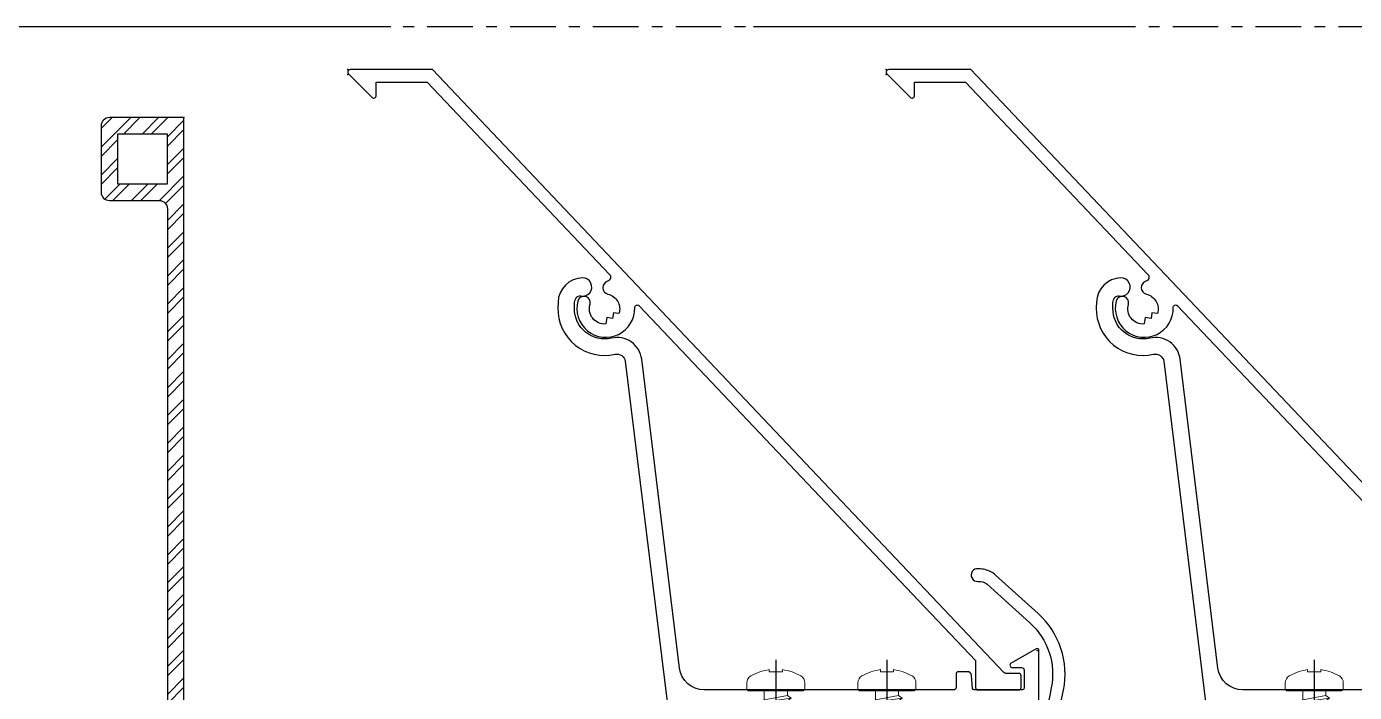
# Model space of a CAD drawing. Header units: millimetres. Extents: x -4391136 to -1798569, y -886572 to -291056.
# Drawn here: x -2453000.5 to -2452840.2, y -383291.3 to -383210.9 of the extents above; entities that cross this region are included whole.
import ezdxf
from ezdxf.enums import TextEntityAlignment as Align

# ---------------------------------------------------------------- set-up
doc = ezdxf.new("R2010")
doc.units = ezdxf.units.MM
for name, pattern in [('CENTER', [50.800000000000004, 31.75, -6.35, 6.35, -6.35]), ('TA_GL_000.70000', [1.925, 0.7, -0.175, 0.175, -0.175, 0.7]), ('Xref-C-1-PP17-AR-2214-01-B$0$DPA_Grid _ Level 100', [10, 5.5, -1.6, 1.3, -1.6])]:
    doc.linetypes.add(name, pattern=pattern)
for name, color, linetype, plot in [('000 - 0_HIDE_OBJ_FRAMING_DEF_DIMS', 7, 'Continuous', False), ('010 - ASPG_EXTR_DEF_SUB', 7, 'Continuous', False), ('010 - ASPG_FRAMING_DEF_SUB', 7, 'Continuous', False)]:
    doc.layers.add(name, color=color, linetype=linetype, plot=plot)
for name, color, linetype in [('000 - 0_SYM_DWG_GRID-BUBBLE_MAIN_COLOR_1', 7, 'Continuous'), ('000 - 0_SYM_DWG_GRIDLINE_MAIN_COLOR_251', 7, 'Continuous'), ('000 - GRID', 7, 'CENTER'), ('010 - ASPG_ACCESSORIES_MAIN_COLOR_1', 7, 'Continuous'), ('010 - ASPG_EXTR_MAIN_COLOR_2', 7, 'Continuous'), ('010 - ASPG_FRAMING_CUT_COLOR_4', 7, 'Continuous'), ('010 - ASPG_FRAMING_HATCH_', 7, 'Continuous'), ('010 - ASPG_FRAMING_SUB_COLOR_2', 7, 'Continuous'), ('_PP-Dim', 7, 'Continuous'), ('Center Line', 7, 'CENTER')]:
    doc.layers.add(name, color=color, linetype=linetype)
doc.layers.add('SCREW', color=7, linetype='Continuous', lineweight=5)
doc.styles.add('Arial', font='arial.ttf', dxfattribs={"height": 1500})
doc.styles.add('TA', font='', dxfattribs={"height": 4.5})
doc.styles.get('TA').set_extended_font_data('Cordia New')

# ---------------------------------------------------------------- blocks, each defined once
blk = doc.blocks.new('*U1277')
at = {"layer": '000 - 0_SYM_DWG_GRIDLINE_MAIN_COLOR_251', "color": 7, "linetype": 'ByBlock', "ltscale": 5}
blk.add_line((29.9999999999998, 0), (-560.4999999999969, 6.311186212045594e-14), dxfattribs=at)
at = {"color": 7, "style": 'TA', "flags": 1}
blk.add_attdef('LOCATION', (5.999999999999999, -6.000000000000001), '', height=4.5, rotation=270, dxfattribs=at)
at = {"layer": '000 - 0_SYM_DWG_GRID-BUBBLE_MAIN_COLOR_1', "color": 7, "style": 'Arial'}
blk.add_attdef('GRID-HEAD', text='', height=4.000000000000002, rotation=179.9999999999913, dxfattribs=at).set_placement((73.74999998541176, -3.552713678800501e-15), align=Align.MIDDLE_CENTER)
blk = doc.blocks.new('W-1-PP17-ENT2_REV00_20260526-152343_LOPF_MAIN_DIMS')
at = {"layer": '000 - GRID', "color": 7, "linetype": 'TA_GL_000.70000', "xscale": 50.00000000000036, "yscale": 50.00000000000036, "zscale": 50.00000000000036, "rotation": 180}
blk.add_blockref('*U1277', (-26525, 5.820766091346741e-11), dxfattribs=at)
blk = doc.blocks.new('W-1-PP17-ENT2_REV00_20260526-152612_EX_LOPF-1')
at = {"layer": '000 - 0_HIDE_OBJ_FRAMING_DEF_DIMS', "color": 7, "linetype": 'Xref-C-1-PP17-AR-2214-01-B$0$DPA_Grid _ Level 100'}
blk.add_line((-29475.61840735516, 4.074536263942719e-10), (7016.002662105951, 4.074536263942719e-10), dxfattribs=at)
blk = doc.blocks.new('000_ASPG_TYP_FILES_FRAMING_EXTR_BREAKLINE_TYPE_2')
at = {"layer": '010 - ASPG_FRAMING_HATCH_', "transparency": 33554585}
h = blk.add_hatch(dxfattribs=at)
h.set_pattern_fill('ANSI32', scale=0.25)
h.set_pattern_definition([(45, (0, 0), (-1.683798022700467, 1.683798022700467), []), (45, (1.1225325, 0), (-1.683798022700467, 1.683798022700467), [])])
h.paths.add_polyline_path([(131.0000000002328, 91.00000000058208, 0.4142135623730951), (132.0000000003492, 90.00000000046566), (140.0000000002328, 90.00000000046566, 0.4142135623730951), (141.0000000002328, 91.00000000046566), (141.0000000002328, 100.0000000004657), (2.000000000465661, 100.0000000004657), (2.000000000465661, 125.0000000004657), (4.656612873077393e-10, 125.0000000004657), (4.656612873077393e-10, 99.00000000046566, 0.4142135623730951), (1.000000000465661, 98.00000000046566), (63.00000000023283, 98.00000000046566, -0.414213562373093), (64.00000000023283, 97.00000000046566), (64.00000000023277, 3, -0.4142135623730951), (63.00000000023277, 2), (4.655476004700176e-10, 2), (-5.684341886080801e-14, 0), (141.0000000002328, -6.05359673500061e-09), (141.0000000002328, 8.99999999650754, 0.4142135623730951), (140.0000000002328, 9.99999999650754), (132.0000000003492, 9.99999999650754, 0.4142135623730951), (131.0000000002328, 8.999999996391125), (131.0000000002328, 3, -0.4142135623730951), (130.0000000002328, 2), (67.00000000034919, 2, -0.4142135623730951), (66.00000000023277, 3.000000000116415), (66.00000000023283, 97.00000000034925, -0.4142135623730951), (67.00000000034925, 98.00000000046566), (130.0000000002328, 98.00000000046566, -0.414213562373095), (131.0000000002328, 97.00000000046566)])
h.paths.add_polyline_path([(133.0000000002328, 92.00000000372529), (133.0000000002328, 98.00000000046566), (139.0000000004657, 98.00000000046566), (139.0000000004657, 92.00000000372529)], flags=16)
h.paths.add_polyline_path([(133.0000000002328, 7.999999996740371), (139.0000000004656, 7.999999996740371), (139.0000000004656, 2), (133.0000000002328, 2)], flags=16)
at = {"layer": '010 - ASPG_FRAMING_HATCH_'}
h = blk.add_hatch(dxfattribs=at)
h.set_pattern_fill('ANSI37', scale=0.5954980955866349, angle=-90.00000000000001)
h.set_pattern_definition([(314.9999999999999, (1257419.492862034, -519971.6224064051), (1.336931354494228, 1.336931354494224), []), (44.99999999999984, (1257419.492862034, -519971.6224064051), (-1.336931354494223, 1.336931354494228), [])])
edge = h.paths.add_edge_path()
edge.add_ellipse((57.77220869682924, 105.0000000013979), major_axis=(-3.509070088518285e-14, -4.999999999272404), ratio=0.6444816938462435, start_angle=0, end_angle=180)
edge.add_line((57.7722086968293, 110.0000000004666), (62.00000000013239, 110.0000000004666))
edge.add_arc((62.00000000012511, 110.3000000005204), 0.3000000000538421, -89.99999999861039, -1.389609784768862e-09)
edge.add_line((62.30000000017895, 110.3000000005131), (62.30000000017895, 111.0000000004666))
edge.add_line((62.30000000017895, 111.0000000004666), (61.80000000017895, 111.5000000006994))
edge.add_line((61.80000000017895, 111.5000000006994), (62.30000000017895, 112.0000000004666))
edge.add_line((62.3000000001789, 112.0000000004666), (61.8000000001789, 112.5000000006994))
edge.add_line((61.8000000001789, 112.5000000006994), (62.3000000001789, 113.0000000004666))
edge.add_line((62.3000000001789, 113.0000000004666), (61.8000000001789, 113.5000000004666))
edge.add_line((61.8000000001789, 113.5000000004666), (62.3000000001789, 114.0000000004666))
edge.add_line((62.3000000001789, 114.0000000004666), (62.3000000001789, 115.0000000004666))
edge.add_line((62.3000000001789, 115.0000000004666), (63.30000000006248, 115.0000000004666))
edge.add_line((63.30000000006248, 115.0000000004666), (63.80000000006248, 115.5000000004666))
edge.add_line((63.80000000006248, 115.5000000004666), (64.30000000006248, 115.0000000004666))
edge.add_line((64.30000000006248, 115.0000000004666), (64.80000000006248, 115.5000000004666))
edge.add_line((64.80000000006248, 115.5000000004666), (65.30000000006248, 115.0000000004666))
edge.add_line((65.30000000006248, 115.0000000004666), (65.80000000006248, 115.5000000004666))
edge.add_line((65.80000000006248, 115.5000000004666), (66.3000000001789, 115.0000000004666))
edge.add_line((66.3000000001789, 115.0000000004666), (67.00000000013233, 115.0000000004666))
edge.add_arc((67.00000000009595, 115.3000000004331), 0.2999999999665306, -89.99999999305201, 1.528565674358258e-08)
edge.add_line((67.30000000006248, 115.3000000005131), (67.30017822621585, 110.0000000004666))
edge.add_arc((77.20009572428614, 105.0000000011651), 11.09091368921486, 153.2037265686182, 206.7962734313818)
edge.add_line((67.30017822621585, 100.0000000018636), (57.77220869682924, 100.0000000018636))
h = blk.add_hatch(dxfattribs=at)
h.set_pattern_fill('ANSI37', scale=0.5954980955866349, angle=-90.00000000000001)
h.set_pattern_definition([(314.9999999999999, (1257419.192862035, -519973.9224064052), (1.336931354494228, 1.336931354494224), []), (44.99999999999984, (1257419.192862035, -519973.9224064052), (-1.336931354494223, 1.336931354494228), [])])
edge = h.paths.add_edge_path()
edge.add_ellipse((11.52796953045714, 105.0000000013979), major_axis=(-3.510345640540481e-14, -4.999999999272404), ratio=0.6444816938462435, start_angle=180, end_angle=360, ccw=False)
edge.add_line((11.52796953045714, 110.0000000004666), (2.000000001098726, 110.0000000004666))
edge.add_arc((-7.899917496811156, 105.0000000013979), 11.09091368915029, -26.79627343179601, 26.796273430967574, ccw=False)
edge.add_line((2.000000001070532, 100.0000000018636), (11.52796953042895, 100.0000000018636))
h = blk.add_hatch(dxfattribs=at)
h.set_pattern_fill('HONEY', scale=0.238199238234654, angle=-90.00000000000001)
h.set_pattern_definition([(270, (1257419.442484037, -519993.9224064052), (0.6549599250656583, -1.134423872092541), [0.7562825813950264, -1.512565162790053]), (29.99999999999978, (1257419.442484037, -519993.9224064052), (0.6549599293588203, 1.134423869613882), [0.7562825813950257, -1.512565162790051]), (329.9999999999998, (1257419.442484037, -519993.9224064052), (1.309919854424478, -2.478657937293614e-09), [-1.512565162790051, 0.7562825813950254])])
edge = h.paths.add_edge_path()
edge.add_ellipse((11.77759153230824, 105.0000000014043), major_axis=(-3.509070088518285e-14, -4.999999999272404), ratio=0.6444816938462435, start_angle=0, end_angle=360, ccw=False)
h = blk.add_hatch(dxfattribs=at)
h.set_pattern_fill('HONEY', scale=0.238199238234654, angle=-90.00000000000001)
h.set_pattern_definition([(270, (1257419.243240032, -519991.6224064051), (0.6549599250656583, -1.134423872092541), [0.7562825813950264, -1.512565162790053]), (29.99999999999978, (1257419.243240032, -519991.6224064051), (0.6549599293588203, 1.134423869613882), [0.7562825813950257, -1.512565162790051]), (329.9999999999998, (1257419.243240032, -519991.6224064051), (1.309919854424478, -2.478657937293614e-09), [-1.512565162790051, 0.7562825813950254])])
edge = h.paths.add_edge_path()
edge.add_ellipse((57.5225866949782, 105.0000000013979), major_axis=(-3.509070088518285e-14, -4.999999999272404), ratio=0.6444816938462435, start_angle=0, end_angle=360)
at = {"color": 7}
blk.add_point((141.0000000002328, 100.0000000004657), dxfattribs=at)
at = {"layer": '010 - ASPG_FRAMING_CUT_COLOR_4', "color": 7}
blk.add_lwpolyline([(-5.684341886080801e-14, 0), (4.656044438888784e-10, 2), (63.00000000023277, 2, 0.4142135623730951), (64.00000000023277, 3), (64.00000000023283, 97.00000000046566, 0.4142135623730951), (63.00000000023283, 98.00000000046566), (1.000000000465661, 98.00000000046566, -0.4142135623730951), (4.656612873077393e-10, 99.00000000046566), (4.656612873077393e-10, 125.0000000004657), (2.000000000465661, 125.0000000004657), (2.000000000465661, 100.0000000004657), (141.0000000002328, 100.0000000004657), (141.0000000002328, 91.00000000046566, -0.4142135623730951), (140.0000000002328, 90.00000000046566), (132.0000000004657, 90.00000000046566, -0.414213562373095), (131.0000000002328, 91.00000000046566), (131.0000000002328, 97.00000000046566, 0.4142135623730951), (130.0000000002328, 98.00000000046566), (67.00000000046566, 98.00000000046566, 0.4142135623730951), (66.00000000023283, 97.00000000046566), (66.00000000023277, 3, 0.4142135623730951), (67.0000000004656, 2), (130.0000000002328, 2, 0.4142135623730951), (131.0000000002328, 3), (131.0000000002328, 8.99999999650754, -0.414213562373095), (132.0000000004656, 9.99999999650754), (140.0000000002328, 9.99999999650754, -0.4142135623730951), (141.0000000002328, 8.99999999650754), (141.0000000002328, 0)], format="xyb", close=True, dxfattribs=at)
for points in [[(139.0000000004657, 98.00000000046566), (139.0000000004657, 92.00000000372529), (133.0000000002328, 92.00000000372529), (133.0000000002328, 98.00000000046566)], [(139.0000000004656, 2), (139.0000000004656, 7.999999996740371), (133.0000000002328, 7.999999996740371), (133.0000000002328, 2)]]:
    blk.add_lwpolyline(points, close=True, dxfattribs=at)
at = {"layer": '010 - ASPG_FRAMING_DEF_SUB', "color": 7, "transparency": 33554457}
blk.add_line((4.656044438888784e-10, 50.00000000023283), (141.0000000002329, 50.00000000023283), dxfattribs=at)
for points in [[(54.30017822621591, 100.0000000018636), (67.30017822621585, 100.0000000018636), (67.30017822621585, 115.5000000004666), (54.30017822621585, 115.5000000004666)], [(2.000000001070532, 100.0000000018636), (15.00000000107053, 100.0000000018699), (15.00000000107053, 110.0000000006767), (2.000000001070532, 110.0000000006703)]]:
    blk.add_lwpolyline(points, close=True, dxfattribs=at)
at = {"layer": '010 - ASPG_FRAMING_SUB_COLOR_2', "color": 7}
for points in [[(57.5225866949782, 100.0000000018636), (67.30017822621585, 100.0000000018636, -0.2381992382621886), (67.30017822621585, 110.0000000004666), (67.30000000006248, 115.3000000005131, -0.4142135624157165), (67.00000000013233, 115.0000000004666), (66.3000000001789, 115.0000000004666), (65.80000000006248, 115.5000000004666), (65.30000000006248, 115.0000000004666), (64.80000000006248, 115.5000000004666), (64.30000000006248, 115.0000000004666), (63.80000000006248, 115.5000000004666), (63.30000000006248, 115.0000000004666), (62.3000000001789, 115.0000000004666), (62.3000000001789, 114.0000000004666), (61.8000000001789, 113.5000000004666), (62.3000000001789, 113.0000000004666), (61.8000000001789, 112.5000000006994), (62.3000000001789, 112.0000000004666), (61.80000000017895, 111.5000000006994), (62.30000000017895, 111.0000000004666), (62.30000000017895, 110.3000000005131, -0.414213562358888), (62.00000000013239, 110.0000000004666), (57.5225866949782, 110.0000000004666)], [(11.77759153219182, 100.0000000018699), (2.000000001070532, 100.0000000018636, 0.2381992382621886), (2.000000001070532, 110.0000000004666), (11.77759153219182, 110.0000000004729)]]:
    blk.add_lwpolyline(points, format="xyb", dxfattribs=at)
at = {"layer": '010 - ASPG_FRAMING_SUB_COLOR_2', "color": 7, "extrusion": (0, 0, -1)}
blk.add_ellipse((11.77759153230824, 105.0000000014043), major_axis=(-3.509070088518285e-14, -4.999999999272404), ratio=0.6444816938462435, dxfattribs=at)
at = {"layer": '010 - ASPG_FRAMING_SUB_COLOR_2', "color": 7}
blk.add_ellipse((57.5225866949782, 105.0000000013979), major_axis=(-3.509070088518285e-14, -4.999999999272404), ratio=0.6444816938462435, dxfattribs=at)
blk = doc.blocks.new('PZG35-9D5')
at = {"layer": 'Center Line', "color": 7}
blk.add_line((1.4210854715202e-14, 3.733653355866409), (1.4210854715202e-14, -10.53404386090006), dxfattribs=at)
at = {"layer": 'SCREW', "color": 7}
for p, q in [((-1.399999999999963, 2.842170943040401e-14), (-1.399999999999963, -1.090192378864657)), ((1.399999999999991, 0), (1.399999999999991, -0.5901923788647139)), ((-1.850000000000009, -1.399999999999977), (1.850000000000037, -0.8999999999999773)), ((-1.850000000000009, -1.399999999999977), (-1.399999999999963, -1.090192378864685)), ((-1.850000000000009, -1.399999999999977), (-1.399999999999963, -1.709807621135297)), ((-1.399999999999963, -1.090192378864685), (1.399999999999991, -0.5901923788646855)), ((-1.399999999999963, -1.709807621135297), (1.399999999999991, -1.209807621135297)), ((1.850000000000037, -0.8999999999999773), (1.399999999999991, -0.5901923788646855)), ((1.850000000000037, -0.8999999999999773), (1.399999999999991, -1.209807621135297)), ((1.399999999999991, -1.209807621135269), (1.399999999999991, -1.890192378864725)), ((-1.850000000000009, -2.699999999999989), (1.850000000000037, -2.199999999999989)), ((-1.850000000000009, -2.699999999999989), (-1.399999999999963, -2.390192378864697)), ((-1.850000000000009, -2.699999999999989), (-1.399999999999963, -3.009807621135309)), ((-1.399999999999963, -1.709807621135269), (-1.399999999999963, -2.390192378864697)), ((-1.399999999999963, -2.390192378864697), (1.399999999999991, -1.890192378864697)), ((-1.399999999999963, -3.009807621135309), (1.399999999999991, -2.509807621135309)), ((-1.399999999999963, -3.009807621135309), (-1.399999999999963, -3.690192378864708)), ((0.5619885887190463, -3.339837273736322), (1.399999999999991, -3.190192378864708)), ((1.850000000000037, -2.199999999999989), (1.399999999999991, -1.890192378864697)), ((1.850000000000037, -2.199999999999989), (1.399999999999991, -2.509807621135309)), ((1.399999999999991, -2.50980762113528), (1.399999999999991, -3.190192378864708)), ((1.850000000000037, -3.5), (1.399999999999991, -3.190192378864708)), ((-1.850000000000009, -4), (-1.399999999999963, -3.690192378864708)), ((-1.850000000000009, -4), (-0.9911470940920566, -3.883938796498938)), ((-1.850000000000009, -4), (-1.399999999999963, -4.30980762113532)), ((-1.399999999999963, -3.690192378864708), (-0.8446989986695002, -3.591031485769975)), ((-1.399999999999963, -4.30980762113532), (-1.184865735341859, -4.271390788160659)), ((-1.399999999999963, -4.309807621135349), (-1.399999999999963, -8.099999999999966)), ((0.7141825614195483, -3.653488843051434), (1.850000000000037, -3.5)), ((0.7141825614195483, -3.932275020881832), (1.399999999999991, -3.80980762113532)), ((0.7141825614195483, -4.612659778611231), (1.399999999999991, -4.49019237886472)), ((0.7141825614195483, -4.953488843051389), (1.850000000000037, -4.800000000000011)), ((1.850000000000037, -3.5), (1.399999999999991, -3.80980762113532)), ((1.399999999999991, -3.809807621135349), (1.399999999999991, -4.490192378864691)), ((1.850000000000037, -4.800000000000011), (1.399999999999991, -4.49019237886472)), ((1.850000000000037, -4.800000000000011), (1.399999999999991, -5.109807621135332)), ((0.7141825614195483, -5.232275020881843), (1.399999999999991, -5.109807621135332)), ((1.399999999999991, -5.109807621135332), (1.399999999999991, -8.099999999999966)), ((1.4210854715202e-14, -9.5), (-1.399999999999963, -8.099999999999966)), ((1.4210854715202e-14, -9.5), (1.399999999999991, -8.099999999999966))]:
    blk.add_line(p, q, dxfattribs=at)
blk.add_lwpolyline([(1.4210854715202e-14, -9.5), (0.7141825614195483, -5.232275020881843), (0.7141825614195483, -3.600899293750615, 0.4176573264866609), (0.4106596181599826, -3.300919979679151, 0.1081021898226624), (-0.8446989986694433, -3.591031485769975), (-1.399999999999991, -4.701675652739141)], format="xyb", dxfattribs=at)
blk = doc.blocks.new('*U3396')
at = {"layer": 'SCREW', "color": 7}
blk.add_lwpolyline([(3.026373332565058, 1.780836269555209, 0.09905967801670053), (0.7999999999999687, 2.546427498927414), (0.7999999999999687, 2.274284095813357), (-0.800000000000054, 2.274284095813357), (-0.800000000000054, 2.546427498927414, 0.09905967801670058), (-3.026373332565143, 1.780836269555209, 0.2665876613401604), (-3.500000000000043, 0.9556546004010897), (-3.500000000000043, 0.1999999999999886, 0.4142135623730938), (-3.300000000000054, 0), (3.299999999999997, 0, 0.4142135623731049), (3.499999999999986, 0.1999999999999886), (3.499999999999957, 0.9556546004010897, 0.2665876613401604)], format="xyb", close=True, dxfattribs=at)
blk.add_blockref('PZG35-9D5', (-1.4210854715202e-14, 0), dxfattribs=at)
blk = doc.blocks.new('*U3399')
at = {"color": 7}
blk.add_point((0, 0), dxfattribs=at)
at = {"layer": '010 - ASPG_ACCESSORIES_MAIN_COLOR_1', "color": 7}
blk.add_lwpolyline([(-39.69999999902211, -0.5999999995172398, 0.4142135623731156), (-39.99999999883585, -0.8999999995638059), (-39.99999999883585, -7.366962144914214, 0.5773502691897371), (-39.65044321701862, -7.568778847059366), (-36.64260295056738, -5.832201459393036, 0.7673269879794871), (-36.78520590183325, -5.299999999645297), (-37.89999999874271, -5.299999999645297, -0.4142135623735732), (-38.19999999902211, -4.999999999656938), (-38.19999999902211, -2.799999999587089, -0.4142135623730951), (-37.99999999883585, -2.59999999951724), (-32.18326623388566, -2.59999999951724, -0.3888787318530097), (-31.98402729420923, -2.782568851142787), (-31.8474567013327, -4.343577870872468, 0.3888787318530089), (-31.34935935237445, -4.799999999528882), (-30.29999999911524, -4.799999999528882, 0.4142135623732408), (-29.99999999883585, -4.499999999540523), (-29.99999999883585, -2.899999999505599, -0.4142135623731785), (-29.69999999902211, -2.59999999951724), (0.4107479506637901, -2.59999999951724, -0.3789692262628873), (3.38851808081381, -5.235465979035143), (7.952927200356498, -42.5207682372482, 0.4465929586642906), (11.6177961837966, -45.07649022702281, -0.4898018444424612), (16.07846395508386, -48.68238816667036), (16.06490363762714, -49.36225294566866, -0.1824796859550777), (15.80227640201338, -50.01801436272836, -0.2679491924113072), (15.32539491611533, -50.16829426406803, 1.122114645179816), (15.09990952932276, -52.3421093734276, 0.4050039718497206), (18.0645059288945, -49.40213623346681), (18.07806624681689, -48.72227145435209, 0.4898054953707174), (11.15966573380865, -43.12966807454978, -0.4465970485362636), (9.938031048281118, -42.27776159492242), (4.866356541635469, -0.8481197821154633, 0.3641755342157969), (4.570876519894227, -0.5999999995172398)], format="xyb", close=True, dxfattribs=at)
at = {"layer": '010 - ASPG_EXTR_DEF_SUB', "color": 7}
for p in [(-39.99999999883585, -0.4999999995172402), (43.44495566345738, -76.89999999944341), (43.44495566345738, -77.49999999954052)]:
    blk.add_point(p, dxfattribs=at)
at = {"layer": '010 - ASPG_EXTR_MAIN_COLOR_2', "color": 7}
blk.add_lwpolyline([(11.37409105408005, -48.15170148877115), (11.47245816211216, -47.43577758665815), (12.17779493960552, -47.55667202338264), (12.29266474000178, -46.78670596401826, -0.5355375090189683), (14.1918134491425, -49.16870282323253, 0.9915718169393263), (15.66379558271728, -49.57599316951273, 1.157025413028558), (8.792231505503878, -48.77291728999153, -0.6885576205791355), (8.274611146422103, -48.98797988444021), (-17.14292736421339, -22.16859813180672), (-32.34153279638849, -6.131750148785431), (-32.34153279638849, -2.899999981694054, 0.4143115081626392), (-32.64163311407901, -2.59999999951724), (-37.54163311352022, -2.59999999951724, 0.4141156188887998), (-37.84153278893791, -2.899999981635847), (-37.84153278893791, -4.299999988411218, 0.4142135623731781), (-37.54153279098682, -4.599999986478724), (-35.98884801496752, -4.599999986478724, -0.205894629290155), (-35.77110154624097, -4.693635078269653), (33.22969053988345, -77.49999999954052), (43.14495566324331, -77.49999999954052, 0.6681786376628355), (43.35708769806661, -76.98786796536915), (40.5215537941549, -74.1523340573247, 0.6681786381757795), (40.00942175951786, -74.36446609156592), (40.00942175951786, -75.99999999802712), (33.87471885257401, -75.99999999802712), (11.86384030175395, -52.7751643466243, -0.5583539238224016), (12.08261241135187, -51.95244935475676, 0.7662751832817146), (12.03674733010121, -50.39291741001107, -0.4385828234445206), (10.70630855322815, -48.05207626283555)], format="xyb", close=True, dxfattribs=at)
at = {"layer": 'SCREW', "color": 7, "rotation": 180}
for p in [(-21.64901723782532, -2.499999999924694), (-8.237076249206439, -2.499999999924694)]:
    blk.add_blockref('*U3396', p, dxfattribs=at)
blk = doc.blocks.new('*U2778')
at = {"color": 7, "xscale": -1, "rotation": 180}
for p in [(1261.770309460117, 69.3), (1326.770309460117, 69.3)]:
    blk.add_blockref('*U3399', p, dxfattribs=at)
at = {"color": 7, "rotation": 89.99999999999999}
blk.add_blockref('000_ASPG_TYP_FILES_FRAMING_EXTR_BREAKLINE_TYPE_2', (1490, 1.706638386167469e-09), dxfattribs=at)
blk = doc.blocks.new('W-1-PP17-ENT2_REV00_20260528-225335_ASPG_UPPF')
at = {"color": 7, "xscale": -1}
blk.add_blockref('*U2778', (-4435, -152.0000000032596), dxfattribs=at)
blk = doc.blocks.new('*U3047')
at = {"layer": '010 - ASPG_EXTR_DEF_SUB', "color": 7}
blk.add_point((1170, -2.253557340736734e-10), dxfattribs=at)
at = {"layer": '010 - ASPG_EXTR_MAIN_COLOR_2', "color": 7}
blk.add_lwpolyline([(1169.917139344383, 19.76412730292233, 0.004917316774645771), (1166.806699985173, 4.803864106194141, 0.2636109069979271), (1169.880209933501, -4.460317215234483), (1174.995733695105, -9.08423626509446, 0.1258843890439943), (1176.267761250492, -9.75378296442048, 0.04427494949630078), (1177.089544059709, -9.866966023218794, 1.107654826573523), (1177.125459210947, -8.331805701767536, -0.2155958426847688), (1176.023226659279, -7.991025417104339), (1170.886052070651, -3.34753619645906, -0.2636109069978752), (1168.278225447517, 4.512981288375357, -0.004854851929905817), (1171.34138361644, 19.25507699978354, 0.2339601468136614)], format="xyb", dxfattribs=at)

msp = doc.modelspace()

# ---------------------------------------------------------------- block references
at = {"layer": '_PP-Dim', "color": 7}
msp.add_blockref('W-1-PP17-ENT2_REV00_20260526-152343_LOPF_MAIN_DIMS', (-2447156.514610203, -383210.8748381315), dxfattribs=at)

# ---------------------------------------------------------------- next in the draw order: block references
at = {"color": 7}
msp.add_blockref('W-1-PP17-ENT2_REV00_20260528-225335_ASPG_UPPF', (-2447156.514610203, -383210.8748381315), dxfattribs=at)

# ---------------------------------------------------------------- next in the draw order: block references
at = {"color": 7, "rotation": 180}
msp.add_blockref('*U3047', (-2451708.51795752, -383286.2078759898), dxfattribs=at)

# ---------------------------------------------------------------- next in the draw order: block references
at = {"layer": '_PP-Dim', "color": 7}
msp.add_blockref('W-1-PP17-ENT2_REV00_20260526-152612_EX_LOPF-1', (-2447156.514610203, -383210.8748381315), dxfattribs=at)

doc.saveas('drawing.dxf')
